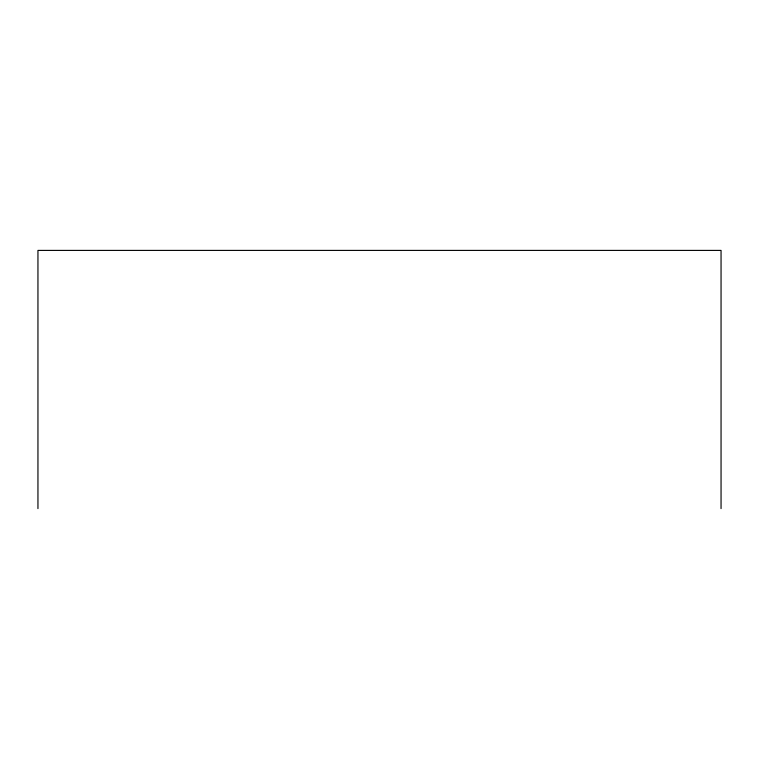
<?xml version="1.0" encoding="UTF-8"?>
<svg xmlns="http://www.w3.org/2000/svg" width="759" height="759" viewBox="0 0 759 759"><rect width="100%" height="100%" fill="white"/><g stroke="black" fill="none" stroke-linecap="round" stroke-linejoin="round"><path stroke-width="1.14" d="M721.05 508.596L721.05 250.404L37.95 250.404L37.95 508.596"/></g></svg>
